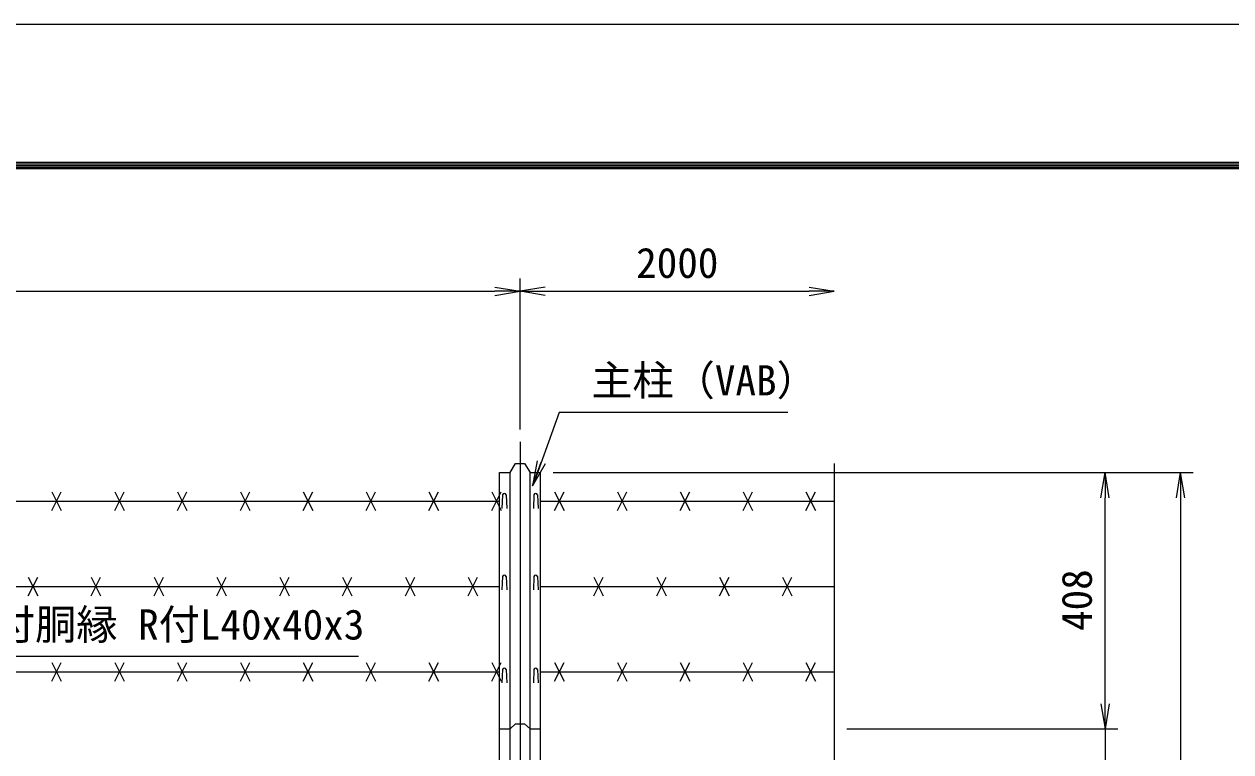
# Model space of a CAD drawing. Units: millimetres, scale not verified. Extents: x -4200 to 4200, y -2970 to 2970.
# Drawn here: x -2309 to -389, y 1811 to 2970 of the extents above; entities that cross this region are included whole.
import ezdxf
from ezdxf.enums import TextEntityAlignment as Align

# ---------------------------------------------------------------- set-up
doc = ezdxf.new("R2010")
doc.units = ezdxf.units.MM
doc.header["$LTSCALE"] = 20
doc.linetypes.add('USER1', pattern=[50.8, 31.75, -6.35, 6.35, -6.35])
for name, color, linetype, lineweight in [('0-0_D-STR1', 1, 'Continuous', 18), ('0-1_D-BMK', 2, 'USER1', 13), ('0-2_D-STR-DIM', 7, 'Continuous', 9), ('0-3_D-STR3', 3, 'Continuous', 13), ('0-7_D-STR-TXT', 7, 'Continuous', 9), ('0-8_0', 7, 'Continuous', 9), ('0-B_D-TTL', 7, 'Continuous', 9)]:
    doc.layers.add(name, color=color, linetype=linetype, lineweight=lineweight)
doc.styles.add('ＭＳ ゴシック', font='')
doc.styles.get('ＭＳ ゴシック').set_extended_font_data('MS Gothic')

# ---------------------------------------------------------------- blocks, each defined once
blk = doc.blocks.new('_Open')
at = {"layer": '0-8_0'}
blk.add_line((-20, 3.33), (0, 0), dxfattribs=at)
blk.add_lwpolyline([(-20, -3.33), (0, 0), (-20, 0)], dxfattribs=at)

msp = doc.modelspace()

# ---------------------------------------------------------------- linework, layer by layer
at = {"layer": '0-0_D-STR1'}
for p, q in [((-1552.4, -311.84), (-1552.4, 2256)), ((-1535.9, -311.84), (-1535.9, 2256)), ((-1503.9, -311.84), (-1503.9, 2256)), ((-1487.4, -311.84), (-1487.4, 2256)), ((-1547.9, 2220.58), (-1548.65, 2199.08)), ((-1541.9, 2220.58), (-1541.15, 2199.08)), ((-1497.9, 2220.58), (-1498.65, 2199.08)), ((-1491.9, 2220.58), (-1491.15, 2199.08)), ((-1547.9, 2090.67), (-1548.65, 2069.17)), ((-1541.9, 2090.67), (-1541.15, 2069.17)), ((-1497.9, 2090.67), (-1498.65, 2069.17)), ((-1491.9, 2090.67), (-1491.15, 2069.17)), ((-1547.9, 1942.64), (-1548.65, 1921.14)), ((-1541.9, 1942.64), (-1541.15, 1921.14)), ((-1497.9, 1942.64), (-1498.65, 1921.14)), ((-1491.9, 1942.64), (-1491.15, 1921.14))]:
    msp.add_line(p, q, dxfattribs=at)
for points in [[(-1552.4, 2256), (-1535.9, 2256), (-1526.9, 2270.69), (-1512.9, 2270.69), (-1503.9, 2256), (-1487.4, 2256)], [(-1552.4, 1848.16), (-1535.9, 1848.16), (-1526.9, 1855.92), (-1512.9, 1855.92), (-1503.9, 1848.16), (-1487.4, 1848.16)]]:
    msp.add_lwpolyline(points, dxfattribs=at)
for centre in [(-1544.9, 2219.33), (-1494.9, 2219.33), (-1544.9, 2089.42), (-1494.9, 2089.42), (-1544.9, 1941.39), (-1494.9, 1941.39)]:
    msp.add_arc(centre, 3.25, 22.61986, 157.38014, dxfattribs=at)
at = {"layer": '0-1_D-BMK'}
msp.add_line((-1519.9, 2304.78), (-1519.9, -326.84), dxfattribs=at)
at = {"layer": '0-2_D-STR-DIM'}
for p, q in [((-1519.9, 2324.78), (-1519.9, 2564.78)), ((-1519.9, 2324.78), (-1519.9, 2564.78)), ((-3479.9, 2544.78), (-1559.9, 2544.78)), ((-1479.9, 2544.78), (-1059.9, 2544.78)), ((-1019.9, 2270.74), (-1019.9, 978.81)), ((-1467.4, 2256), (-568.85, 2256)), ((-1467.4, 2256), (-448.85, 2256)), ((-588.85, 1888.16), (-588.85, 2216)), ((-468.85, 2216), (-468.85, 28.16)), ((-588.85, 1888.16), (-588.85, 1928.16)), ((-999.9, 1848.16), (-568.85, 1848.16)), ((-999.9, 1848.16), (-568.85, 1848.16)), ((-588.85, 1848.16), (-588.85, 1788.16))]:
    msp.add_line(p, q, dxfattribs=at)
at = {"layer": '0-3_D-STR3'}
for p, q in [((-3494.9, 2210.68), (-1552.4, 2210.68)), ((-2264.9, 2225.68), (-2249.9, 2195.68)), ((-2264.9, 2195.68), (-2249.9, 2225.68)), ((-2164.9, 2225.68), (-2149.9, 2195.68)), ((-2164.9, 2195.68), (-2149.9, 2225.68)), ((-2064.9, 2225.68), (-2049.9, 2195.68)), ((-2064.9, 2195.68), (-2049.9, 2225.68)), ((-1964.9, 2225.68), (-1949.9, 2195.68)), ((-1964.9, 2195.68), (-1949.9, 2225.68)), ((-1864.9, 2225.68), (-1849.9, 2195.68)), ((-1864.9, 2195.68), (-1849.9, 2225.68)), ((-1764.9, 2225.68), (-1749.9, 2195.68)), ((-1764.9, 2195.68), (-1749.9, 2225.68)), ((-1664.9, 2225.68), (-1649.9, 2195.68)), ((-1664.9, 2195.68), (-1649.9, 2225.68)), ((-1564.9, 2225.68), (-1549.9, 2195.68)), ((-1564.9, 2195.68), (-1549.9, 2225.68)), ((-1487.4, 2210.68), (-1019.9, 2210.68)), ((-1464.9, 2225.68), (-1449.9, 2195.68)), ((-1464.9, 2195.68), (-1449.9, 2225.68)), ((-1364.9, 2225.68), (-1349.9, 2195.68)), ((-1364.9, 2195.68), (-1349.9, 2225.68)), ((-1264.9, 2225.68), (-1249.9, 2195.68)), ((-1264.9, 2195.68), (-1249.9, 2225.68)), ((-1164.9, 2225.68), (-1149.9, 2195.68)), ((-1164.9, 2195.68), (-1149.9, 2225.68)), ((-1064.9, 2225.68), (-1049.9, 2195.68)), ((-1064.9, 2195.68), (-1049.9, 2225.68)), ((-3494.9, 2074.74), (-1552.4, 2074.74)), ((-2302.4, 2059.74), (-2287.4, 2089.74)), ((-2302.4, 2089.74), (-2287.4, 2059.74)), ((-2202.4, 2059.74), (-2187.4, 2089.74)), ((-2202.4, 2089.74), (-2187.4, 2059.74)), ((-2102.4, 2059.74), (-2087.4, 2089.74)), ((-2102.4, 2089.74), (-2087.4, 2059.74)), ((-2002.4, 2059.74), (-1987.4, 2089.74)), ((-2002.4, 2089.74), (-1987.4, 2059.74)), ((-1902.4, 2059.74), (-1887.4, 2089.74)), ((-1902.4, 2089.74), (-1887.4, 2059.74)), ((-1802.4, 2059.74), (-1787.4, 2089.74)), ((-1802.4, 2089.74), (-1787.4, 2059.74)), ((-1702.4, 2059.74), (-1687.4, 2089.74)), ((-1702.4, 2089.74), (-1687.4, 2059.74)), ((-1602.4, 2059.74), (-1587.4, 2089.74)), ((-1602.4, 2089.74), (-1587.4, 2059.74)), ((-1487.4, 2074.74), (-1019.9, 2074.74)), ((-1402.4, 2059.74), (-1387.4, 2089.74)), ((-1402.4, 2089.74), (-1387.4, 2059.74)), ((-1302.4, 2059.74), (-1287.4, 2089.74)), ((-1302.4, 2089.74), (-1287.4, 2059.74)), ((-1202.4, 2059.74), (-1187.4, 2089.74)), ((-1202.4, 2089.74), (-1187.4, 2059.74)), ((-1102.4, 2059.74), (-1087.4, 2089.74)), ((-1102.4, 2089.74), (-1087.4, 2059.74)), ((-2264.9, 1953.79), (-2249.9, 1923.79)), ((-2264.9, 1923.79), (-2249.9, 1953.79)), ((-2164.9, 1953.79), (-2149.9, 1923.79)), ((-2164.9, 1923.79), (-2149.9, 1953.79)), ((-2064.9, 1953.79), (-2049.9, 1923.79)), ((-2064.9, 1923.79), (-2049.9, 1953.79)), ((-1964.9, 1953.79), (-1949.9, 1923.79)), ((-1964.9, 1923.79), (-1949.9, 1953.79)), ((-1864.9, 1953.79), (-1849.9, 1923.79)), ((-1864.9, 1923.79), (-1849.9, 1953.79)), ((-1764.9, 1953.79), (-1749.9, 1923.79)), ((-1764.9, 1923.79), (-1749.9, 1953.79)), ((-1664.9, 1953.79), (-1649.9, 1923.79)), ((-1664.9, 1923.79), (-1649.9, 1953.79)), ((-1564.9, 1953.79), (-1549.9, 1923.79)), ((-1564.9, 1923.79), (-1549.9, 1953.79)), ((-1464.9, 1953.79), (-1449.9, 1923.79)), ((-1464.9, 1923.79), (-1449.9, 1953.79)), ((-1364.9, 1953.79), (-1349.9, 1923.79)), ((-1364.9, 1923.79), (-1349.9, 1953.79)), ((-1264.9, 1953.79), (-1249.9, 1923.79)), ((-1264.9, 1923.79), (-1249.9, 1953.79)), ((-1164.9, 1953.79), (-1149.9, 1923.79)), ((-1164.9, 1923.79), (-1149.9, 1953.79)), ((-1064.9, 1953.79), (-1049.9, 1923.79)), ((-1064.9, 1923.79), (-1049.9, 1953.79)), ((-3494.9, 1938.79), (-1552.4, 1938.79)), ((-1487.4, 1938.79), (-1019.9, 1938.79))]:
    msp.add_line(p, q, dxfattribs=at)
at = {"layer": '0-7_D-STR-TXT'}
for points in [[(-1093.69, 2351.86), (-1457.56, 2351.86), (-1499.16, 2236.65)], [(-1776.91, 1963.22), (-2474.79, 1963.22), (-2528.23, 1790.07)]]:
    msp.add_lwpolyline(points, dxfattribs=at)
at = {"layer": '0-B_D-TTL', "color": 2, "lineweight": 18}
msp.add_lwpolyline([(-4200, 2970), (4200, 2970), (4200, -2970), (-4200, -2970)], close=True, dxfattribs=at)
at = {"layer": '0-B_D-TTL'}
for points in [[(-3930, 2750), (3930, 2750), (3930, -2750), (-3930, -2750)], [(-3927.5, 2747.5), (3927.5, 2747.5), (3927.5, -2747.5), (-3927.5, -2747.5)], [(-3925, 2745), (3925, 2745), (3925, -2745), (-3925, -2745)], [(-3922.5, 2742.5), (3922.5, 2742.5), (3922.5, -2742.5), (-3922.5, -2742.5)], [(-3920, 2740), (3920, 2740), (3920, -2740), (-3920, -2740)]]:
    msp.add_lwpolyline(points, close=True, dxfattribs=at)

# ---------------------------------------------------------------- block references
at = {"layer": '0-2_D-STR-DIM', "xscale": 2, "yscale": 2}
for p in [(-1519.9, 2544.78), (-1019.9, 2544.78)]:
    msp.add_blockref('_Open', p, dxfattribs=at)
for p, rotation in [((-1519.9, 2544.78), 180), ((-588.85, 2256), 90), ((-468.85, 2256), 90), ((-588.85, 1848.16), 270), ((-588.85, 1848.16), 270)]:
    msp.add_blockref('_Open', p, dxfattribs=dict(at, rotation=rotation))
at = {"layer": '0-7_D-STR-TXT', "xscale": 2, "yscale": 2, "rotation": 250.14821}
msp.add_blockref('_Open', (-1499.84, 2234.77), dxfattribs=at)

# ---------------------------------------------------------------- texts
at = {"layer": '0-2_D-STR-DIM', "style": 'ＭＳ ゴシック'}
msp.add_text('2000', height=48.09, dxfattribs=at).set_placement((-1335.15, 2551.53), align=Align.BOTTOM_LEFT)
msp.add_text('408', height=48.09, rotation=90, dxfattribs=at).set_placement((-595.6, 2003.96), align=Align.BOTTOM_LEFT)
at = {"layer": '0-7_D-STR-TXT', "style": 'ＭＳ ゴシック'}
for s, p in [('主柱（VAB）', (-1406.64, 2364.44)), ('爪付胴縁 R付L40x40x3', (-2422.85, 1975.8))]:
    msp.add_text(s, height=48.09, dxfattribs=at).set_placement(p, align=Align.BOTTOM_LEFT)

doc.saveas('drawing.dxf')
